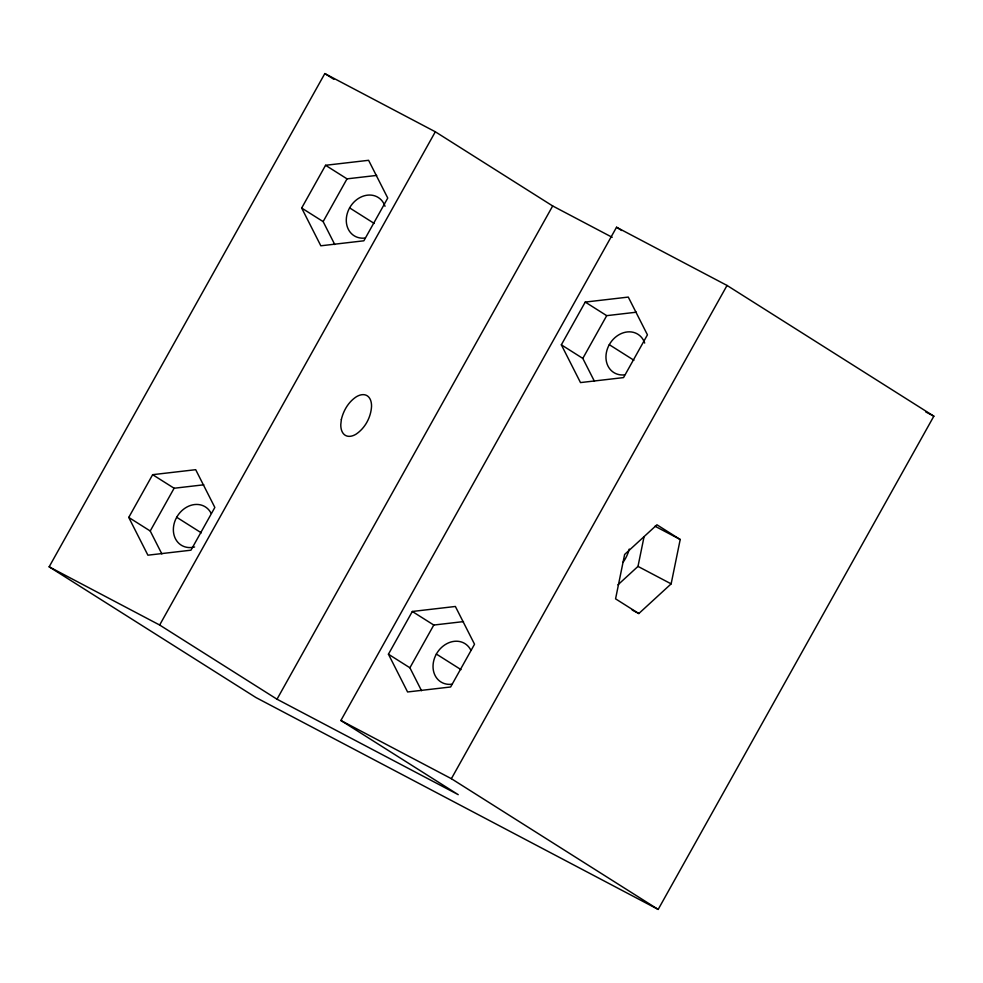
<?xml version="1.0" encoding="UTF-8"?>
<svg xmlns="http://www.w3.org/2000/svg" width="983" height="983" viewBox="0 0 983 983"><rect width="100%" height="100%" fill="white"/><g stroke="black" fill="none" stroke-linecap="round" stroke-linejoin="round"><path stroke-width="1.47" d="M617.938 584.824L637.992 566.405L644.037 536.829M671.143 583.865L680.211 539.495L656.951 524.799L624.635 554.461L615.567 598.844L638.827 613.539L671.143 583.865L637.992 566.405M49.15 566.822L159.651 625.028L277.009 699.208L458.238 794.669L340.88 720.49L616.538 227.245L727.039 285.451L933.85 416.178L658.18 909.422L255.961 697.549L49.15 566.822L324.82 73.578L435.322 131.783L552.679 205.963L612.188 237.308M128.748 517.427L152.648 474.678L195.691 469.69L214.847 507.449L190.96 550.197L147.905 555.186L128.748 517.427L150.227 530.992L161.851 553.921M301.67 208.04L325.557 165.291L368.6 160.303L387.757 198.05L363.87 240.798L320.827 245.799L301.67 208.04L323.137 221.605L334.761 244.534M150.227 530.992L174.114 488.244L203.8 484.803M323.137 221.605L347.024 178.857L376.71 175.416M159.651 625.028L435.322 131.783M277.009 699.208L552.679 205.963M388.432 654.211L412.319 611.475L455.375 606.474L474.531 644.234L450.632 686.982L407.589 691.971L388.432 654.211L409.899 667.789L421.535 690.717M561.342 344.824L585.241 302.076L628.284 297.087L647.441 334.847L623.541 377.595L580.498 382.584L561.342 344.824L582.808 358.402L594.445 381.318M409.899 667.789L433.786 625.041L463.484 621.6M582.808 358.402L606.708 315.654L636.394 312.201M658.18 909.422L451.381 778.696L727.039 285.451M925.691 411.889L933.85 416.178M655.01 526.224L680.211 539.495M632.192 610.05L638.827 613.539M340.88 720.49L451.381 778.696M616.538 227.245L621.698 230.501M324.82 73.578L333.864 79.291M585.241 302.076L606.708 315.654M325.557 165.291L347.024 178.857M609.288 344.677L633.912 360.245M349.604 207.88L374.228 223.448M412.319 611.475L433.786 625.041M152.648 474.678L174.114 488.244M470.783 650.07A22.621 18.714 -57.7 0 0 436.366 654.064L461.002 669.632M176.694 517.279L201.318 532.847M451.689 684.254A22.621 18.714 -57.7 0 1 436.366 654.064M624.598 374.855A22.621 18.714 -57.7 0 1 605.995 358.488A22.621 18.714 -57.7 0 1 621.932 333.286A22.621 18.714 -57.7 0 1 644.701 343.067M364.914 238.07A22.621 18.714 -57.7 0 1 346.323 221.703A22.621 18.714 -57.7 0 1 362.26 196.489A22.621 18.714 -57.7 0 1 385.017 206.283M194.609 546.978A22.621 18.714 -57.7 0 1 173.745 533.781A22.621 18.714 -57.7 0 1 186.831 507.068A22.621 18.714 -57.7 0 1 211.099 513.286M629.243 549.055A22.621 12.668 -62.2 0 1 623.111 562.215M341.359 419.483L340.782 424.656A22.621 12.668 -62.2 0 0 355.957 434.24C365.148 428.109 370.923 417.32 371.549 406.348A22.621 12.668 -62.2 0 0 356.374 396.751C348.523 401.875 343.472 410.476 341.359 419.483"/></g></svg>
